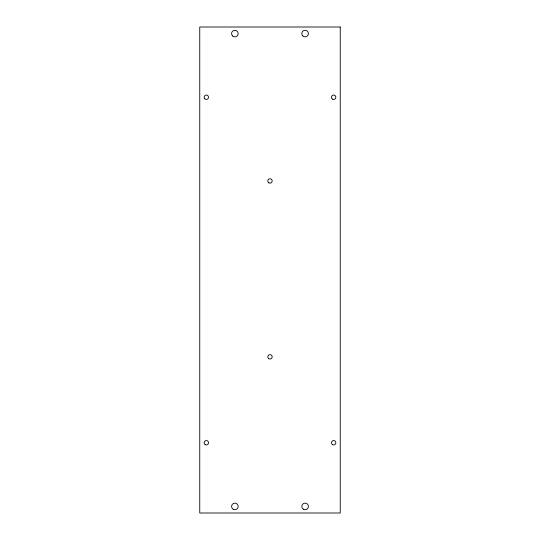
<?xml version="1.0" encoding="UTF-8"?>
<svg xmlns="http://www.w3.org/2000/svg" width="540" height="540" viewBox="0 0 540 540"><rect width="100%" height="100%" fill="white"/><g stroke="black" fill="none" stroke-linecap="round" stroke-linejoin="round"><path stroke-width="0.81" d="M340.247 27L199.753 27L199.753 513L340.247 513L340.247 27M205.241 444.656A2.194 2.194 0 0 0 208.535 442.753A2.194 2.194 0 0 0 205.241 440.856A2.194 2.194 0 0 0 205.241 444.656M332.559 99.144A2.194 2.194 0 0 0 335.853 97.247A2.194 2.194 0 0 0 332.559 95.344A2.194 2.194 0 0 0 332.559 99.144M332.559 444.656A2.194 2.194 0 0 0 335.853 442.753A2.194 2.194 0 0 0 332.559 440.856A2.194 2.194 0 0 0 332.559 444.656M233.233 509.267A3.294 3.294 0 0 0 238.174 506.412A3.294 3.294 0 0 0 233.233 503.564A3.294 3.294 0 0 0 233.233 509.267M303.473 509.267A3.294 3.294 0 0 0 308.414 506.412A3.294 3.294 0 0 0 303.473 503.564A3.294 3.294 0 0 0 303.473 509.267M302.791 35.917A3.294 3.294 0 0 0 308.3 34.439A3.294 3.294 0 0 0 304.27 30.402A3.294 3.294 0 0 0 302.791 35.917M232.551 35.917A3.294 3.294 0 0 0 238.059 34.439A3.294 3.294 0 0 0 234.023 30.402A3.294 3.294 0 0 0 232.551 35.917M204.788 98.793A2.194 2.194 0 0 0 208.46 97.814A2.194 2.194 0 0 0 205.774 95.121A2.194 2.194 0 0 0 204.788 98.793M268.9 182.851A2.194 2.194 0 0 0 272.194 180.947A2.194 2.194 0 0 0 268.9 179.05A2.194 2.194 0 0 0 268.9 182.851M268.475 358.425A2.194 2.194 0 0 0 272.126 357.386A2.194 2.194 0 0 0 269.399 354.74A2.194 2.194 0 0 0 268.475 358.425"/></g></svg>
